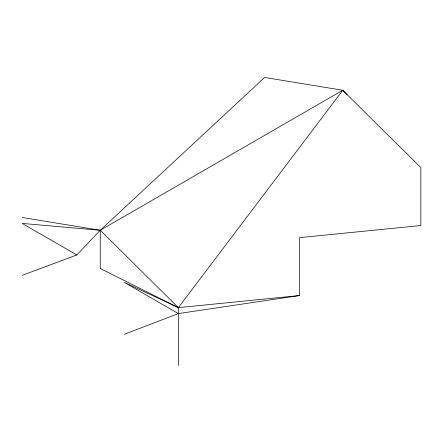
<?xml version="1.0" encoding="UTF-8"?>
<svg xmlns="http://www.w3.org/2000/svg" width="443" height="443" viewBox="0 0 443 443"><rect width="100%" height="100%" fill="white"/><g stroke="black" fill="none" stroke-linecap="round" stroke-linejoin="round"><path stroke-width="0.66" d="M22.15 275.369L76.794 254.963L100.245 230.277L264.659 77.453L342.755 90.267L420.85 167.631L420.85 225.537L299.595 237.636L299.595 295.542L178.341 313.589L124.261 334.321M76.794 254.963L22.15 223.41L100.245 230.277L342.755 90.267L347.013 94.813M299.595 295.542L178.341 307.641L124.261 282.363L178.341 313.589M22.15 217.463L100.245 230.277L178.341 307.641L178.341 365.547M343.319 91.518L342.755 90.267L178.341 307.641L100.245 268.502L100.245 230.277"/></g></svg>
